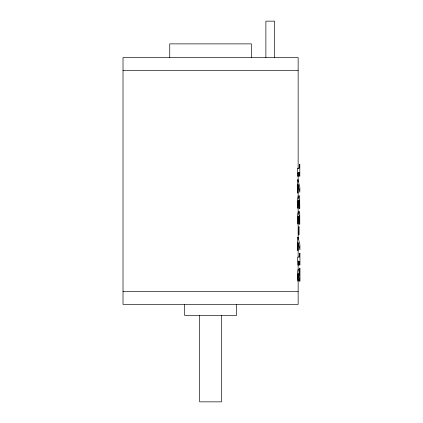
<?xml version="1.0" encoding="UTF-8"?>
<svg xmlns="http://www.w3.org/2000/svg" width="423" height="423" viewBox="0 0 423 423"><rect width="100%" height="100%" fill="white"/><g stroke="black" fill="none" stroke-linecap="round" stroke-linejoin="round"><path stroke-width="0.63" d="M123.019 70.456L298.146 70.456M123.019 291.389L298.146 291.389M298.146 168.719L298.146 57.57L123.019 57.57L123.019 304.417L298.146 304.417L298.146 273.581M298.146 172.679L298.146 181.911M298.146 184.55L298.146 197.081M298.146 201.036L298.146 212.246M298.146 216.862L298.146 239.286M298.146 243.241L298.146 257.094M298.146 261.049L298.146 269.625M274.569 57.57L274.569 21.15L265.882 21.15L265.882 57.57M251.421 57.57L251.421 43.876L169.745 43.876L169.745 57.57M236.642 304.417L236.642 315.325L184.523 315.325L184.523 304.417M221.478 315.325L221.478 401.85L199.688 401.85L199.688 315.325M298.855 202.596L298.855 204.78L298.442 204.817L298.162 200.444L298.141 208.238L297.639 208.28C297.845 204.737 296.676 198.725 298.247 196.166L298.606 199.122L299.151 195.4L299.706 197.261L299.775 208.613L299.273 208.661L299.447 202.067L299.119 199.915L298.855 202.596M298.876 218.252L298.876 220.436L298.469 220.473L298.183 216.1L298.162 223.899L297.665 223.941C297.866 220.394 296.697 214.382 298.268 211.823L298.627 214.778L299.172 211.056L299.727 212.917L299.801 224.275L299.294 224.317L299.468 217.729L299.14 215.577L298.876 218.252M297.602 274.078L297.75 281.025L298.257 280.983C297.644 273.649 298.469 268.986 299.6 281.3L299.981 281.263L299.965 268.129L299.521 268.166L299.532 275.743L298.495 269.224C297.21 269.541 297.903 272.814 297.602 274.078M299.812 164.367L299.405 164.404L299.41 168.09L297.475 168.259L297.808 176.359L298.189 176.328L298.183 172.558L299.415 172.452L299.421 176.222L299.828 176.185L299.812 164.367M297.961 179.791L297.501 179.833L297.517 192.983L297.961 192.941L297.945 184.417L299.854 192.238L299.844 187.246L297.961 179.791M299.093 226.892L298.654 226.929L298.664 234.892L299.103 234.855L299.093 226.892M298.046 237.372L297.586 237.409L297.602 250.559L298.046 250.522L298.03 241.993L299.933 249.819L299.928 244.822L298.046 237.372M299.939 253.266L299.532 253.298L299.537 256.983L297.607 257.152L297.935 265.253L298.315 265.221L298.31 261.451L299.547 261.345L299.553 265.115L299.96 265.078L299.939 253.266"/></g></svg>
